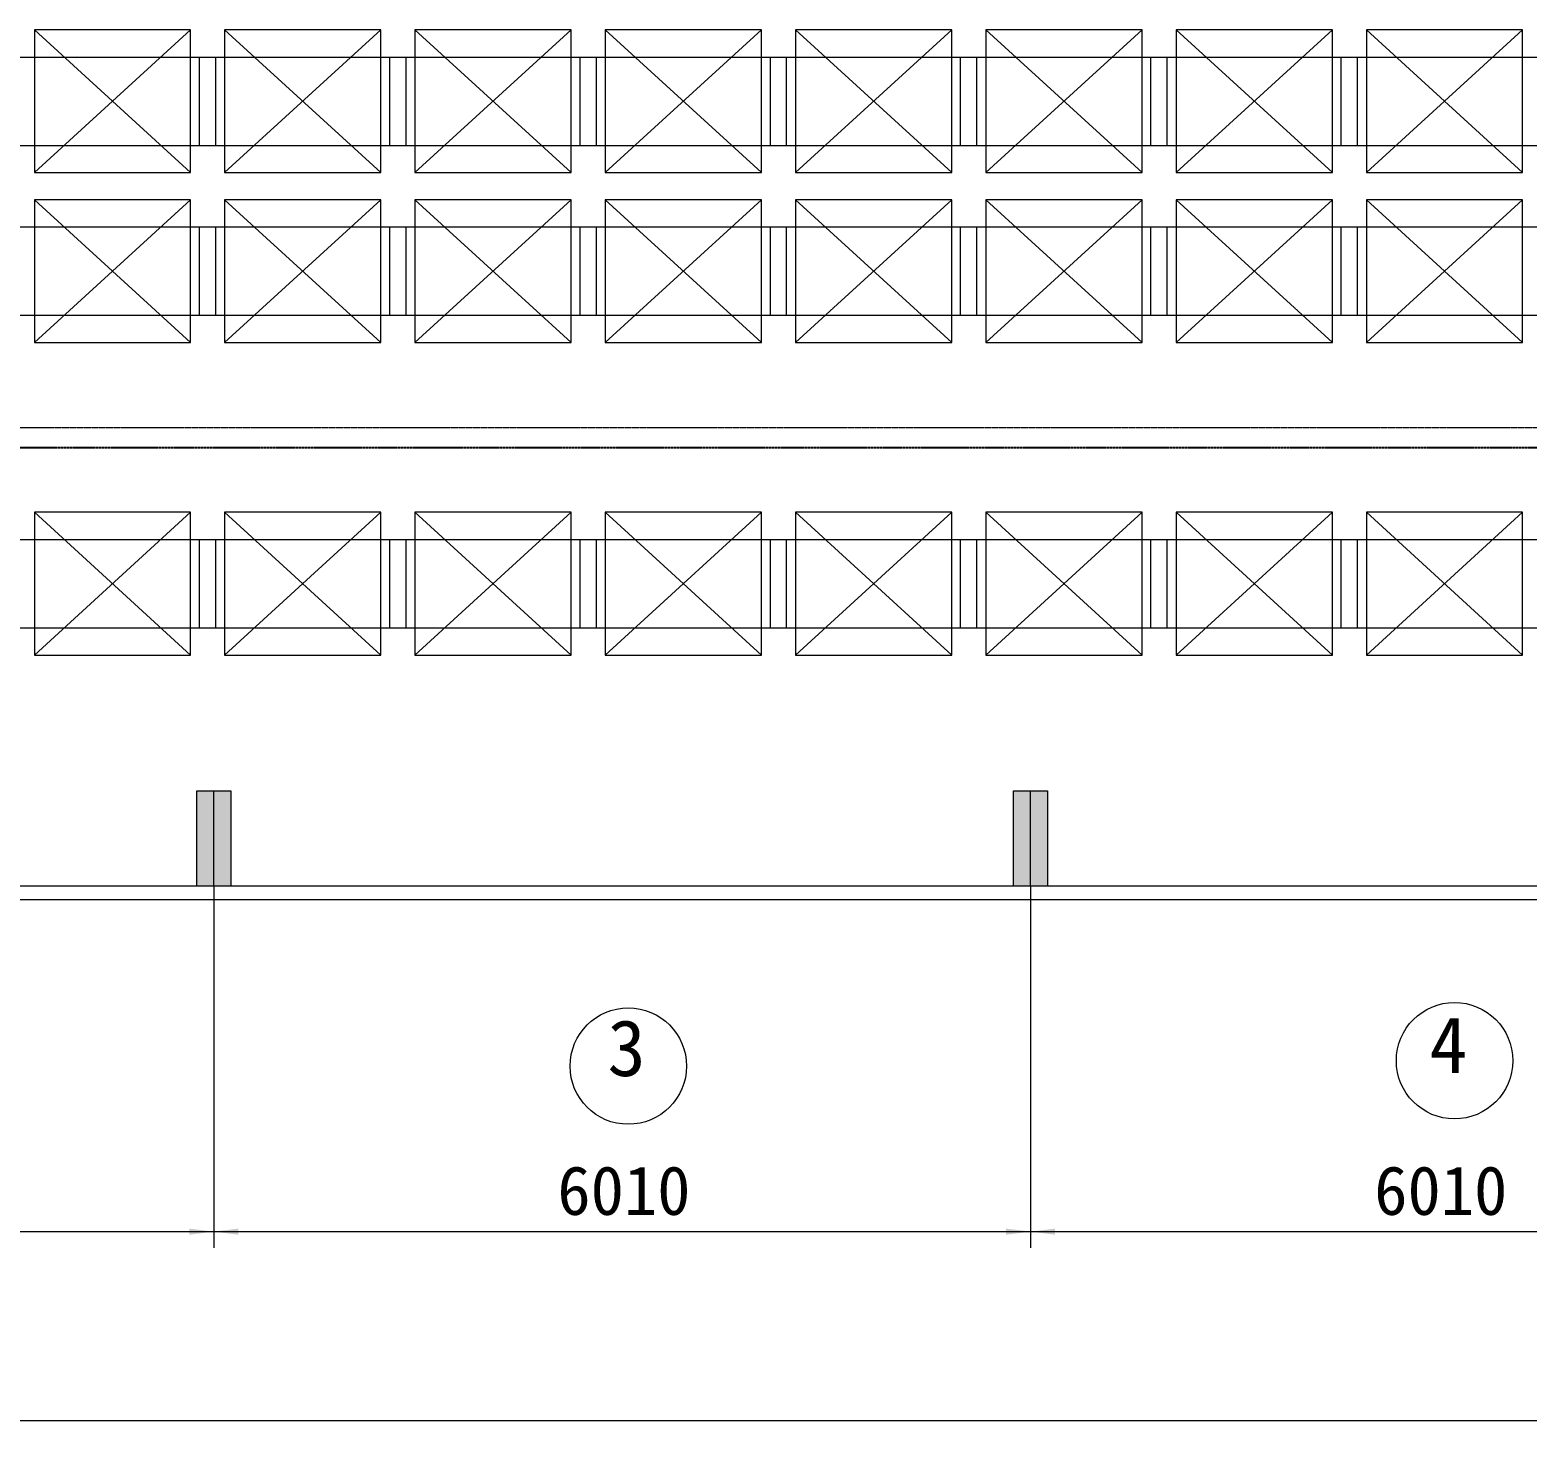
# Model space of a CAD drawing. Header units: millimetres. Extents: x -50460 to 50460, y -35640 to 35640.
# Drawn here: x -28602 to -17587, y -21345 to -10990 of the extents above; entities that cross this region are included whole.
import ezdxf

# ---------------------------------------------------------------- set-up
doc = ezdxf.new("R2010")
doc.units = ezdxf.units.MM
doc.linetypes.add('双点画线', pattern=[22, 12, -2, 2, -2, 2, -2])
doc.linetypes.add('点画线', pattern=[18, 12, -2, 2, -2])
doc.layers.get('0').update_dxf_attribs({"lineweight": 35})
for name, color, linetype, lineweight in [('7', 30, '双点画线', 18), ('PALLET', 4, 'Continuous', 18), ('RackFrame', 5, 'Continuous', 18), ('WALL-MOVE', 6, 'Continuous', 18), ('中心线层', 1, '点画线', 18), ('尺寸线层', 4, 'Continuous', 18), ('细线', 7, 'Continuous', 18)]:
    doc.layers.add(name, color=color, linetype=linetype, lineweight=lineweight)
doc.dimstyles.new('AM_DEMATIC$0', dxfattribs={"dimscale": 120, "dimtxt": 3, "dimasz": 1.5, "dimexe": 1, "dimexo": 0, "dimgap": 1, "dimtad": 1, "dimdsep": 46, "dimtxsty": 'Standard', "dimblk": '_CAXARROW', "dimcen": 0, "dimdle": 3, "dimclrd": 256, "dimclre": 256, "dimclrt": 2, "dimadec": 0, "dimazin": 2, "dimtfac": 0.707107, "dimtdec": 3, "dimtmove": 0, "dimatfit": 3, "dimfxl": 0, "dimfrac": 2, "dimtolj": 1, "dimlwd": 18, "dimarcsym": 0})

# ---------------------------------------------------------------- blocks, each defined once
blk = doc.blocks.new('*X441')
at = {"layer": 'PALLET', "linetype": 'Continuous', "lineweight": 18}
for p, q in [((1835, 150), (685, 1200)), ((1835, 1200), (685, 150))]:
    blk.add_line(p, q, dxfattribs=at)
blk.add_lwpolyline([(1835, 1200), (685, 1200), (685, 150), (1835, 150), (1835, 1200)], dxfattribs=at)
blk = doc.blocks.new('*X442')
at = {"layer": 'PALLET', "linetype": 'Continuous', "lineweight": 18}
for p, q in [((1835, 150), (685, 1200)), ((1835, 1200), (685, 150))]:
    blk.add_line(p, q, dxfattribs=at)
blk.add_lwpolyline([(1835, 1200), (685, 1200), (685, 150), (1835, 150), (1835, 1200)], dxfattribs=at)
blk = doc.blocks.new('*X443')
at = {"layer": 'PALLET', "linetype": 'Continuous', "lineweight": 18}
for p, q in [((1835, 150), (685, 1200)), ((1835, 1200), (685, 150))]:
    blk.add_line(p, q, dxfattribs=at)
blk.add_lwpolyline([(1835, 1200), (685, 1200), (685, 150), (1835, 150), (1835, 1200)], dxfattribs=at)
blk = doc.blocks.new('*X444')
at = {"layer": 'PALLET', "linetype": 'Continuous', "lineweight": 18}
for p, q in [((1835, 150), (685, 1200)), ((1835, 1200), (685, 150))]:
    blk.add_line(p, q, dxfattribs=at)
blk.add_lwpolyline([(1835, 1200), (685, 1200), (685, 150), (1835, 150), (1835, 1200)], dxfattribs=at)
blk = doc.blocks.new('*X445')
at = {"layer": 'PALLET', "linetype": 'Continuous', "lineweight": 18}
for p, q in [((1835, 150), (685, 1200)), ((1835, 1200), (685, 150))]:
    blk.add_line(p, q, dxfattribs=at)
blk.add_lwpolyline([(1835, 1200), (685, 1200), (685, 150), (1835, 150), (1835, 1200)], dxfattribs=at)
blk = doc.blocks.new('*X446')
at = {"layer": 'PALLET', "linetype": 'Continuous', "lineweight": 18}
for p, q in [((1835, 150), (685, 1200)), ((1835, 1200), (685, 150))]:
    blk.add_line(p, q, dxfattribs=at)
blk.add_lwpolyline([(1835, 1200), (685, 1200), (685, 150), (1835, 150), (1835, 1200)], dxfattribs=at)
blk = doc.blocks.new('*X447')
at = {"layer": 'PALLET', "linetype": 'Continuous', "lineweight": 18}
for p, q in [((1835, 150), (685, 1200)), ((1835, 1200), (685, 150))]:
    blk.add_line(p, q, dxfattribs=at)
blk.add_lwpolyline([(1835, 1200), (685, 1200), (685, 150), (1835, 150), (1835, 1200)], dxfattribs=at)
blk = doc.blocks.new('*X448')
at = {"layer": 'PALLET', "linetype": 'Continuous', "lineweight": 18}
for p, q in [((1835, 150), (685, 1200)), ((1835, 1200), (685, 150))]:
    blk.add_line(p, q, dxfattribs=at)
blk.add_lwpolyline([(1835, 1200), (685, 1200), (685, 150), (1835, 150), (1835, 1200)], dxfattribs=at)
blk = doc.blocks.new('*X473')
at = {"layer": 'PALLET', "linetype": 'Continuous', "lineweight": 18}
for p, q in [((1835, 150), (685, 1200)), ((1835, 1200), (685, 150))]:
    blk.add_line(p, q, dxfattribs=at)
blk.add_lwpolyline([(1835, 1200), (685, 1200), (685, 150), (1835, 150), (1835, 1200)], dxfattribs=at)
blk = doc.blocks.new('*X474')
at = {"layer": 'PALLET', "linetype": 'Continuous', "lineweight": 18}
for p, q in [((1835, 150), (685, 1200)), ((1835, 1200), (685, 150))]:
    blk.add_line(p, q, dxfattribs=at)
blk.add_lwpolyline([(1835, 1200), (685, 1200), (685, 150), (1835, 150), (1835, 1200)], dxfattribs=at)
blk = doc.blocks.new('*X475')
at = {"layer": 'PALLET', "linetype": 'Continuous', "lineweight": 18}
for p, q in [((1835, 150), (685, 1200)), ((1835, 1200), (685, 150))]:
    blk.add_line(p, q, dxfattribs=at)
blk.add_lwpolyline([(1835, 1200), (685, 1200), (685, 150), (1835, 150), (1835, 1200)], dxfattribs=at)
blk = doc.blocks.new('*X476')
at = {"layer": 'PALLET', "linetype": 'Continuous', "lineweight": 18}
for p, q in [((1835, 150), (685, 1200)), ((1835, 1200), (685, 150))]:
    blk.add_line(p, q, dxfattribs=at)
blk.add_lwpolyline([(1835, 1200), (685, 1200), (685, 150), (1835, 150), (1835, 1200)], dxfattribs=at)
blk = doc.blocks.new('*X477')
at = {"layer": 'PALLET', "linetype": 'Continuous', "lineweight": 18}
for p, q in [((1835, 150), (685, 1200)), ((1835, 1200), (685, 150))]:
    blk.add_line(p, q, dxfattribs=at)
blk.add_lwpolyline([(1835, 1200), (685, 1200), (685, 150), (1835, 150), (1835, 1200)], dxfattribs=at)
blk = doc.blocks.new('*X478')
at = {"layer": 'PALLET', "linetype": 'Continuous', "lineweight": 18}
for p, q in [((1835, 150), (685, 1200)), ((1835, 1200), (685, 150))]:
    blk.add_line(p, q, dxfattribs=at)
blk.add_lwpolyline([(1835, 1200), (685, 1200), (685, 150), (1835, 150), (1835, 1200)], dxfattribs=at)
blk = doc.blocks.new('*X479')
at = {"layer": 'PALLET', "linetype": 'Continuous', "lineweight": 18}
for p, q in [((1835, 150), (685, 1200)), ((1835, 1200), (685, 150))]:
    blk.add_line(p, q, dxfattribs=at)
blk.add_lwpolyline([(1835, 1200), (685, 1200), (685, 150), (1835, 150), (1835, 1200)], dxfattribs=at)
blk = doc.blocks.new('*X480')
at = {"layer": 'PALLET', "linetype": 'Continuous', "lineweight": 18}
for p, q in [((1835, 150), (685, 1200)), ((1835, 1200), (685, 150))]:
    blk.add_line(p, q, dxfattribs=at)
blk.add_lwpolyline([(1835, 1200), (685, 1200), (685, 150), (1835, 150), (1835, 1200)], dxfattribs=at)
blk = doc.blocks.new('*X505')
at = {"layer": 'PALLET', "linetype": 'Continuous', "lineweight": 18}
for p, q in [((1835, 150), (685, 1200)), ((1835, 1200), (685, 150))]:
    blk.add_line(p, q, dxfattribs=at)
blk.add_lwpolyline([(1835, 1200), (685, 1200), (685, 150), (1835, 150), (1835, 1200)], dxfattribs=at)
blk = doc.blocks.new('*X506')
at = {"layer": 'PALLET', "linetype": 'Continuous', "lineweight": 18}
for p, q in [((1835, 150), (685, 1200)), ((1835, 1200), (685, 150))]:
    blk.add_line(p, q, dxfattribs=at)
blk.add_lwpolyline([(1835, 1200), (685, 1200), (685, 150), (1835, 150), (1835, 1200)], dxfattribs=at)
blk = doc.blocks.new('*X507')
at = {"layer": 'PALLET', "linetype": 'Continuous', "lineweight": 18}
for p, q in [((1835, 150), (685, 1200)), ((1835, 1200), (685, 150))]:
    blk.add_line(p, q, dxfattribs=at)
blk.add_lwpolyline([(1835, 1200), (685, 1200), (685, 150), (1835, 150), (1835, 1200)], dxfattribs=at)
blk = doc.blocks.new('*X508')
at = {"layer": 'PALLET', "linetype": 'Continuous', "lineweight": 18}
for p, q in [((1835, 150), (685, 1200)), ((1835, 1200), (685, 150))]:
    blk.add_line(p, q, dxfattribs=at)
blk.add_lwpolyline([(1835, 1200), (685, 1200), (685, 150), (1835, 150), (1835, 1200)], dxfattribs=at)
blk = doc.blocks.new('*X509')
at = {"layer": 'PALLET', "linetype": 'Continuous', "lineweight": 18}
for p, q in [((1835, 150), (685, 1200)), ((1835, 1200), (685, 150))]:
    blk.add_line(p, q, dxfattribs=at)
blk.add_lwpolyline([(1835, 1200), (685, 1200), (685, 150), (1835, 150), (1835, 1200)], dxfattribs=at)
blk = doc.blocks.new('*X510')
at = {"layer": 'PALLET', "linetype": 'Continuous', "lineweight": 18}
for p, q in [((1835, 150), (685, 1200)), ((1835, 1200), (685, 150))]:
    blk.add_line(p, q, dxfattribs=at)
blk.add_lwpolyline([(1835, 1200), (685, 1200), (685, 150), (1835, 150), (1835, 1200)], dxfattribs=at)
blk = doc.blocks.new('*X511')
at = {"layer": 'PALLET', "linetype": 'Continuous', "lineweight": 18}
for p, q in [((1835, 150), (685, 1200)), ((1835, 1200), (685, 150))]:
    blk.add_line(p, q, dxfattribs=at)
blk.add_lwpolyline([(1835, 1200), (685, 1200), (685, 150), (1835, 150), (1835, 1200)], dxfattribs=at)
blk = doc.blocks.new('*X512')
at = {"layer": 'PALLET', "linetype": 'Continuous', "lineweight": 18}
for p, q in [((1835, 150), (685, 1200)), ((1835, 1200), (685, 150))]:
    blk.add_line(p, q, dxfattribs=at)
blk.add_lwpolyline([(1835, 1200), (685, 1200), (685, 150), (1835, 150), (1835, 1200)], dxfattribs=at)
blk = doc.blocks.new('*X763')
at = {"layer": '尺寸线层'}
h = blk.add_hatch(color=256, dxfattribs=at)
h.paths.add_polyline_path([(-125, 0), (-125, -331), (-125, -700), (0, -700), (0, 0)], flags=0)
h.paths.add_polyline_path([(0, 0), (0, -348), (0, -700), (125, -700), (125, 0)], flags=0)
for p, q in [((-125, -700), (-125, 0)), ((-125, 0), (125, 0)), ((0, -700), (0, 0)), ((125, 0), (125, -700)), ((125, -700), (-125, -700))]:
    blk.add_line(p, q, dxfattribs=at)
blk = doc.blocks.new('*X764')
at = {"layer": '尺寸线层'}
h = blk.add_hatch(color=256, dxfattribs=at)
h.paths.add_polyline_path([(-125, 0), (-125, -331), (-125, -700), (0, -700), (0, 0)], flags=0)
h.paths.add_polyline_path([(0, 0), (0, -348), (0, -700), (125, -700), (125, 0)], flags=0)
for p, q in [((-125, -700), (-125, 0)), ((-125, 0), (125, 0)), ((0, -700), (0, 0)), ((125, 0), (125, -700)), ((125, -700), (-125, -700))]:
    blk.add_line(p, q, dxfattribs=at)
blk = doc.blocks.new('*X753')
at = {"layer": '尺寸线层'}
for name, p in [('*X764', (-48080, 0)), ('*X763', (-42070, 0))]:
    blk.add_blockref(name, p, dxfattribs=at)
blk = doc.blocks.new('*X770')
at = {"layer": '尺寸线层', "linetype": 'Continuous', "lineweight": 18}
for points in [[(-33260, -19833), (-33080, -19811), (-33080, -19856)], [(-27250, -19833), (-27430, -19811), (-27430, -19856)]]:
    blk.add_hatch(color=256, dxfattribs=at).paths.add_polyline_path(points, flags=0)
at = {"layer": '尺寸线层'}
for p, q in [((-33260, -17290), (-33260, -19953)), ((-27250, -17290), (-27250, -19953))]:
    blk.add_line(p, q, dxfattribs=at)
at = {"layer": '尺寸线层', "linetype": 'Continuous', "lineweight": 18}
blk.add_line((-33260, -19833), (-27250, -19833), dxfattribs=at)
at = {"layer": '尺寸线层', "color": 2, "insert": (-30242, -19533), "char_height": 360, "width": 1948, "attachment_point": 5, "line_spacing_factor": 1.37}
blk.add_mtext('6010', dxfattribs=at)
blk = doc.blocks.new('_CAXARROW')
blk.add_hatch(color=0).paths.add_polyline_path([(0, 0), (-1, 0.125), (-1, -0.125)], flags=0)
blk = doc.blocks.new('*X771')
at = {"layer": '尺寸线层', "linetype": 'Continuous', "lineweight": 18}
for points in [[(-27250, -19833), (-27070, -19811), (-27070, -19856)], [(-21240, -19833), (-21420, -19811), (-21420, -19856)]]:
    blk.add_hatch(color=256, dxfattribs=at).paths.add_polyline_path(points, flags=0)
at = {"layer": '尺寸线层'}
for p, q in [((-27250, -17290), (-27250, -19953)), ((-21240, -17290), (-21240, -19953))]:
    blk.add_line(p, q, dxfattribs=at)
at = {"layer": '尺寸线层', "linetype": 'Continuous', "lineweight": 18}
blk.add_line((-27250, -19833), (-21240, -19833), dxfattribs=at)
at = {"layer": '尺寸线层', "color": 2, "insert": (-24232, -19533), "char_height": 360, "width": 1948, "attachment_point": 5, "line_spacing_factor": 1.37}
blk.add_mtext('6010', dxfattribs=at)
blk = doc.blocks.new('*X772')
at = {"layer": '尺寸线层', "linetype": 'Continuous', "lineweight": 18}
for points in [[(-21240, -19833), (-21060, -19811), (-21060, -19856)], [(-15230, -19833), (-15410, -19811), (-15410, -19856)]]:
    blk.add_hatch(color=256, dxfattribs=at).paths.add_polyline_path(points, flags=0)
at = {"layer": '尺寸线层'}
for p, q in [((-21240, -17290), (-21240, -19953)), ((-15230, -17290), (-15230, -19953))]:
    blk.add_line(p, q, dxfattribs=at)
at = {"layer": '尺寸线层', "linetype": 'Continuous', "lineweight": 18}
blk.add_line((-21240, -19833), (-15230, -19833), dxfattribs=at)
at = {"layer": '尺寸线层', "color": 2, "insert": (-18222, -19533), "char_height": 360, "width": 1948, "attachment_point": 5, "line_spacing_factor": 1.37}
blk.add_mtext('6010', dxfattribs=at)
blk = doc.blocks.new('*X779')
at = {"layer": '尺寸线层', "linetype": 'Continuous', "lineweight": 18}
for points in [[(-39270, -21225), (-39090, -21247), (-39090, -21202)], [(20830, -21225), (20650, -21247), (20650, -21202)]]:
    blk.add_hatch(color=256, dxfattribs=at).paths.add_polyline_path(points, flags=0)
at = {"layer": '尺寸线层'}
for p, q in [((-39270, -17290), (-39270, -21345)), ((20830, -17290), (20830, -21345))]:
    blk.add_line(p, q, dxfattribs=at)
at = {"layer": '尺寸线层', "linetype": 'Continuous', "lineweight": 18}
blk.add_line((20830, -21225), (-39270, -21225), dxfattribs=at)
at = {"layer": '尺寸线层', "color": 2, "insert": (-9207, -20925), "char_height": 360, "width": 2460, "attachment_point": 5, "line_spacing_factor": 1.37}
blk.add_mtext('60100', dxfattribs=at)

msp = doc.modelspace()

# ---------------------------------------------------------------- linework, layer by layer
at = {"layer": '7', "linetype": '双点画线', "lineweight": 25}
msp.add_line((17505.258, -14064.726), (-36301.742, -14064.726), dxfattribs=at)
at = {"layer": 'RackFrame'}
for p, q in [((-32954.742, -11189.726), (14765.258, -11189.726)), ((-27354.742, -11839.726), (-27354.742, -11189.726)), ((-27234.742, -11839.726), (-27234.742, -11189.726)), ((-25954.742, -11839.726), (-25954.742, -11189.726)), ((-25834.742, -11839.726), (-25834.742, -11189.726)), ((-24554.742, -11839.726), (-24554.742, -11189.726)), ((-24434.742, -11839.726), (-24434.742, -11189.726)), ((-23154.742, -11839.726), (-23154.742, -11189.726)), ((-23034.742, -11839.726), (-23034.742, -11189.726)), ((-21754.742, -11839.726), (-21754.742, -11189.726)), ((-21634.742, -11839.726), (-21634.742, -11189.726)), ((-20354.742, -11839.726), (-20354.742, -11189.726)), ((-20234.742, -11839.726), (-20234.742, -11189.726)), ((-18954.742, -11839.726), (-18954.742, -11189.726)), ((-18834.742, -11839.726), (-18834.742, -11189.726)), ((-32954.742, -11839.726), (14765.258, -11839.726)), ((-32954.742, -12439.726), (14765.258, -12439.726)), ((-27354.742, -13089.726), (-27354.742, -12439.726)), ((-27234.742, -13089.726), (-27234.742, -12439.726)), ((-25954.742, -13089.726), (-25954.742, -12439.726)), ((-25834.742, -13089.726), (-25834.742, -12439.726)), ((-24554.742, -13089.726), (-24554.742, -12439.726)), ((-24434.742, -13089.726), (-24434.742, -12439.726)), ((-23154.742, -13089.726), (-23154.742, -12439.726)), ((-23034.742, -13089.726), (-23034.742, -12439.726)), ((-21754.742, -13089.726), (-21754.742, -12439.726)), ((-21634.742, -13089.726), (-21634.742, -12439.726)), ((-20354.742, -13089.726), (-20354.742, -12439.726)), ((-20234.742, -13089.726), (-20234.742, -12439.726)), ((-18954.742, -13089.726), (-18954.742, -12439.726)), ((-18834.742, -13089.726), (-18834.742, -12439.726)), ((-32954.742, -13089.726), (14765.258, -13089.726)), ((-32954.742, -14739.726), (14765.258, -14739.726)), ((-27354.742, -15389.726), (-27354.742, -14739.726)), ((-27234.742, -15389.726), (-27234.742, -14739.726)), ((-25954.742, -15389.726), (-25954.742, -14739.726)), ((-25834.742, -15389.726), (-25834.742, -14739.726)), ((-24554.742, -15389.726), (-24554.742, -14739.726)), ((-24434.742, -15389.726), (-24434.742, -14739.726)), ((-23154.742, -15389.726), (-23154.742, -14739.726)), ((-23034.742, -15389.726), (-23034.742, -14739.726)), ((-21754.742, -15389.726), (-21754.742, -14739.726)), ((-21634.742, -15389.726), (-21634.742, -14739.726)), ((-20354.742, -15389.726), (-20354.742, -14739.726)), ((-20234.742, -15389.726), (-20234.742, -14739.726)), ((-18954.742, -15389.726), (-18954.742, -14739.726)), ((-18834.742, -15389.726), (-18834.742, -14739.726)), ((-32954.742, -15389.726), (14765.258, -15389.726))]:
    msp.add_line(p, q, dxfattribs=at)
at = {"layer": 'WALL-MOVE'}
for p, q in [((-10844.742, -17289.726), (-39394.742, -17289.726)), ((-39394.742, -17389.726), (-13844.742, -17389.726))]:
    msp.add_line(p, q, dxfattribs=at)
at = {"layer": '中心线层'}
msp.add_line((-32954.742, -13914.726), (14765.258, -13914.726), dxfattribs=at)
at = {"layer": '尺寸线层'}
for centre in [(-18120.531, -18575.229), (-24199.821, -18614.808)]:
    msp.add_circle(centre, 428.432, dxfattribs=at)

# ---------------------------------------------------------------- block references
msp.add_blockref('*X753', (20830.258, -16589.726), dxfattribs=at)
at = {"layer": '细线'}
for name, p in [('*X448', (-29254.742, -12189.726)), ('*X447', (-27854.742, -12189.726)), ('*X446', (-26454.742, -12189.726)), ('*X445', (-25054.742, -12189.726)), ('*X444', (-23654.742, -12189.726)), ('*X443', (-22254.742, -12189.726)), ('*X442', (-20854.742, -12189.726)), ('*X441', (-19454.742, -12189.726)), ('*X480', (-29254.742, -13439.726)), ('*X479', (-27854.742, -13439.726)), ('*X478', (-26454.742, -13439.726)), ('*X477', (-25054.742, -13439.726)), ('*X476', (-23654.742, -13439.726)), ('*X475', (-22254.742, -13439.726)), ('*X474', (-20854.742, -13439.726)), ('*X473', (-19454.742, -13439.726)), ('*X512', (-29254.742, -15739.726)), ('*X511', (-27854.742, -15739.726)), ('*X510', (-26454.742, -15739.726)), ('*X509', (-25054.742, -15739.726)), ('*X508', (-23654.742, -15739.726)), ('*X507', (-22254.742, -15739.726)), ('*X506', (-20854.742, -15739.726)), ('*X505', (-19454.742, -15739.726))]:
    msp.add_blockref(name, p, dxfattribs=at)

# ---------------------------------------------------------------- texts
at = {"layer": '尺寸线层', "char_height": 413.743, "width": 486.11421, "attachment_point": 1, "line_spacing_factor": 1.37}
for s, insert in [('3', (-24353.226, -18274.549)), ('4', (-18306.034, -18251.191))]:
    msp.add_mtext(s, dxfattribs=dict(at, insert=insert))

# ---------------------------------------------------------------- dimensions: what is measured, and where the dimension line sits
at = {"layer": '尺寸线层'}
for base, p1, p2, picture, middle in [((-39269.742, -21224.972), (20830.258, -17289.726), (-39269.742, -17289.726), '*X779', (-9219.742, -21224.972)), ((-27249.742, -19833.461), (-33259.742, -17289.726), (-27249.742, -17289.726), '*X770', (-30254.742, -19833.461)), ((-21239.742, -19833.461), (-27249.742, -17289.726), (-21239.742, -17289.726), '*X771', (-24244.742, -19833.461)), ((-15229.742, -19833.461), (-21239.742, -17289.726), (-15229.742, -17289.726), '*X772', (-18234.742, -19833.461))]:
    dim = msp.add_linear_dim(base=base, p1=p1, p2=p2, dimstyle='AM_DEMATIC$0', override={"dimsah": 1, "dimtfill": 1, "dimtzin": 8}, dxfattribs=at)
    dim.commit()
    dim.dimension.update_dxf_attribs({"geometry": picture, "text_midpoint": middle})

doc.saveas('drawing.dxf')
